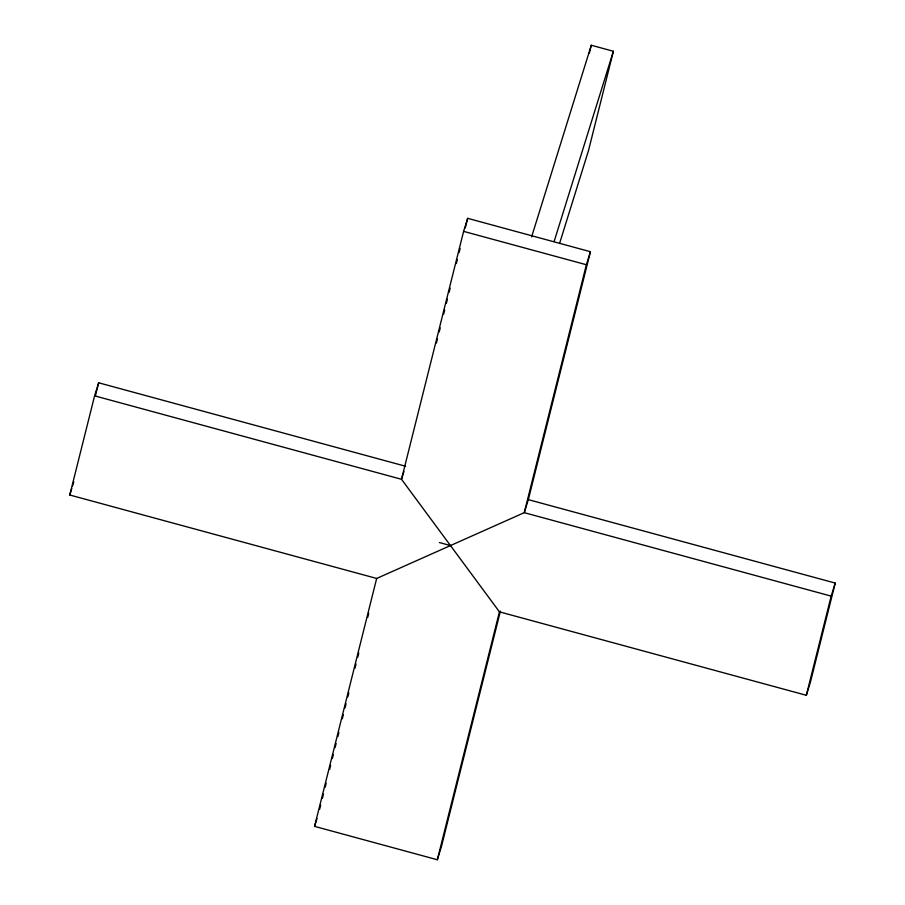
<?xml version="1.0" encoding="UTF-8"?>
<svg xmlns="http://www.w3.org/2000/svg" width="905" height="905" viewBox="0 0 905 905"><rect width="100%" height="100%" fill="white"/><g stroke="black" fill="none" stroke-linecap="round" stroke-linejoin="round"><path stroke-width="1.36" d="M835.236 583.08L810.394 682.246L806.332 695.289L499.436 611.837L401.503 479.288L463.609 231.375L467.67 218.331L590.433 251.714L586.372 264.746L524.267 512.671L528.328 499.628L835.236 583.08L831.175 596.124L524.267 512.671L376.672 578.453L69.764 495.001L94.606 395.836L98.668 382.792L405.564 466.245M95.263 396.379L98.668 382.792M500.408 611.124L441.391 846.707L437.33 859.75L314.567 826.367L376.672 578.453M319.657 809.217L320.687 805.111M322.406 798.267L323.436 794.149M325.144 787.305L326.173 783.198M329.612 769.499L330.642 765.392M332.35 758.537L333.379 754.431M335.099 747.587L336.128 743.469M337.848 736.625L338.877 732.518M342.305 718.819L343.334 714.712M345.043 707.857L346.072 703.751M347.792 696.907L348.821 692.789M354.998 668.139L356.027 664.032M357.747 657.177L358.776 653.071M367.69 617.459L368.72 613.352M436.448 342.972L437.477 338.866M439.197 332.011L440.226 327.904M443.654 314.205L444.683 310.098M446.403 303.254L447.432 299.136M449.14 292.292L450.17 288.186M456.346 263.525L457.376 259.418M459.095 252.574L460.125 248.468M465.272 227.913L467.67 218.331M589.245 53.406L591.293 45.25L613.386 51.257L588.544 150.422L559.55 243.536M437.33 859.75L499.436 611.837M528.328 499.628L590.433 251.714M806.332 695.289L831.175 596.124M69.764 495.001L71.789 488.474M72.604 485.872L73.825 481.958M403.947 471.46L401.503 479.288L94.606 395.836M314.567 826.367L316.999 818.539M531.608 236.884L591.293 45.25M554.12 241.533L613.386 51.257M463.609 231.375L586.372 264.746M439.423 542.559L450.464 545.557"/></g></svg>
